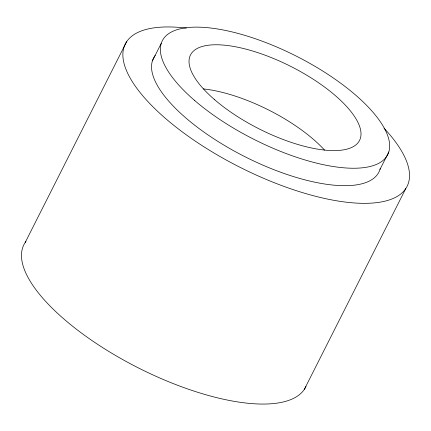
<?xml version="1.0" encoding="UTF-8"?>
<svg xmlns="http://www.w3.org/2000/svg" width="431" height="431" viewBox="0 0 431 431"><rect width="100%" height="100%" fill="white"/><g stroke="black" fill="none" stroke-linecap="round" stroke-linejoin="round"><path stroke-width="0.65" d="M25.213 242.454L126.606 41.732M152.407 60.852L161.226 43.396M379.986 169.421L388.805 151.971M304.394 389.268L405.786 188.546M305.956 386.499A157.848 58.363 26.8 0 1 134.564 365.951A157.848 58.363 26.8 0 1 25.952 241.408M384.043 128.206A157.848 58.363 26.8 0 1 347.192 202.295A157.848 58.363 26.8 0 1 147.542 101.193A157.848 58.363 26.8 0 1 186.386 28.117M380.32 168.225A126.278 46.693 26.8 0 1 246.128 157.304A126.278 46.693 26.8 0 1 155.225 55.432M203.346 88.91A94.707 35.019 26.8 0 1 324.575 150.128M194.532 100.396A126.278 46.693 26.8 0 0 385.987 157.385A126.278 46.693 26.8 0 0 244.522 35.267A126.278 46.693 26.8 0 0 194.532 100.396M214.654 99.717A94.707 35.019 26.8 0 0 358.242 142.462A94.707 35.019 26.8 0 0 252.146 50.869A94.707 35.019 26.8 0 0 214.654 99.717"/></g></svg>
